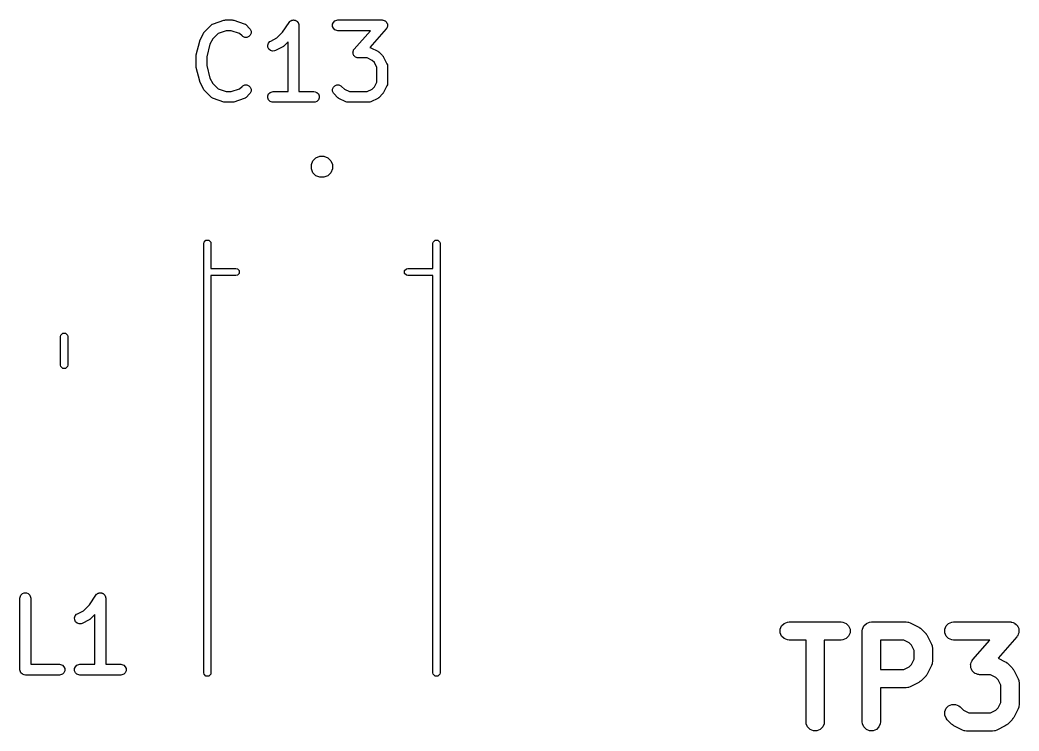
# Model space of a CAD drawing. Header units: inches. Extents: x 1.31 to 5.24, y -7.02 to -1.13.
# Drawn here: x 3.057 to 3.607, y -1.563 to -1.172 of the extents above; entities that cross this region are included whole.
import ezdxf

# ---------------------------------------------------------------- set-up
doc = ezdxf.new("R2010")
doc.units = ezdxf.units.IN
doc.header["$MEASUREMENT"] = 0
doc.layers.add('F.Silkscreen', color=41, linetype='CONTINUOUS', true_color=0xf2eda1)

msp = doc.modelspace()

# ---------------------------------------------------------------- linework, layer by layer
at = {"layer": 'F.Silkscreen', "linetype": 'CONTINUOUS'}
for p, q in [((3.15867, -1.17853), (3.16242, -1.17478)), ((3.16242, -1.17478), (3.16287, -1.17441)), ((3.16287, -1.17441), (3.16297, -1.17437)), ((3.16297, -1.17437), (3.16305, -1.1743)), ((3.16305, -1.1743), (3.16358, -1.17407)), ((3.16358, -1.17407), (3.1692, -1.17219)), ((3.1692, -1.17219), (3.16949, -1.17213)), ((3.16949, -1.17213), (3.16956, -1.1721)), ((3.16956, -1.1721), (3.16966, -1.17209)), ((3.16966, -1.17209), (3.16977, -1.17206)), ((3.16977, -1.17206), (3.16984, -1.17207)), ((3.16984, -1.17207), (3.17013, -1.17204)), ((3.17013, -1.17204), (3.17388, -1.17204)), ((3.17388, -1.17204), (3.17418, -1.17207)), ((3.17418, -1.17207), (3.17425, -1.17206)), ((3.17425, -1.17206), (3.17436, -1.17209)), ((3.17436, -1.17209), (3.17446, -1.1721)), ((3.17446, -1.1721), (3.17453, -1.17213)), ((3.17453, -1.17213), (3.17482, -1.17219)), ((3.17482, -1.17219), (3.18044, -1.17407)), ((3.18044, -1.17407), (3.18097, -1.1743)), ((3.18097, -1.1743), (3.18105, -1.17437)), ((3.18105, -1.17437), (3.18115, -1.17441)), ((3.18115, -1.17441), (3.1816, -1.17478)), ((3.1816, -1.17478), (3.18347, -1.17665)), ((3.20159, -1.17874), (3.20517, -1.17335)), ((3.20517, -1.17335), (3.20517, -1.17335)), ((3.20517, -1.17335), (3.20518, -1.17335)), ((3.20518, -1.17335), (3.20554, -1.17291)), ((3.20518, -1.17335), (3.20518, -1.17335)), ((3.20554, -1.17291), (3.20578, -1.17274)), ((3.20578, -1.17274), (3.20599, -1.17254)), ((3.20599, -1.17254), (3.20626, -1.17243)), ((3.20626, -1.17243), (3.2065, -1.17227)), ((3.2065, -1.17227), (3.20678, -1.17221)), ((3.20678, -1.17221), (3.20705, -1.1721)), ((3.20705, -1.1721), (3.20734, -1.1721)), ((3.20734, -1.1721), (3.20763, -1.17204)), ((3.20763, -1.17204), (3.20791, -1.1721)), ((3.20791, -1.1721), (3.20821, -1.1721)), ((3.20821, -1.1721), (3.20847, -1.17221)), ((3.20847, -1.17221), (3.20876, -1.17226)), ((3.20876, -1.17226), (3.209, -1.17243)), ((3.209, -1.17243), (3.20927, -1.17254)), ((3.20927, -1.17254), (3.20948, -1.17274)), ((3.20948, -1.17274), (3.20972, -1.1729)), ((3.20972, -1.1729), (3.20988, -1.17315)), ((3.20988, -1.17315), (3.21009, -1.17335)), ((3.21009, -1.17335), (3.2102, -1.17362)), ((3.2102, -1.17362), (3.21036, -1.17386)), ((3.21036, -1.17386), (3.21041, -1.17415)), ((3.21041, -1.17415), (3.21053, -1.17442)), ((3.21053, -1.17442), (3.21058, -1.17499)), ((3.21058, -1.17499), (3.21058, -1.17499)), ((3.21058, -1.17499), (3.21058, -1.17499)), ((3.21058, -1.17499), (3.21058, -1.17499)), ((3.21058, -1.17499), (3.21058, -1.21141)), ((3.22911, -1.17442), (3.22955, -1.17335)), ((3.22911, -1.17557), (3.22911, -1.17442)), ((3.22955, -1.17663), (3.22911, -1.17557)), ((3.22955, -1.17335), (3.23036, -1.17254)), ((3.23036, -1.17254), (3.23143, -1.1721)), ((3.23143, -1.1721), (3.232, -1.17204)), ((3.232, -1.17204), (3.25637, -1.17204)), ((3.25637, -1.17204), (3.25668, -1.17207)), ((3.25668, -1.17207), (3.25676, -1.17206)), ((3.25676, -1.17206), (3.25681, -1.17208)), ((3.25681, -1.17208), (3.25695, -1.1721)), ((3.25695, -1.1721), (3.25739, -1.17228)), ((3.25739, -1.17228), (3.25785, -1.17243)), ((3.25785, -1.17243), (3.25792, -1.1725)), ((3.25792, -1.1725), (3.25801, -1.17254)), ((3.25801, -1.17254), (3.25835, -1.17288)), ((3.25835, -1.17288), (3.25871, -1.17319)), ((3.25871, -1.17319), (3.25876, -1.17328)), ((3.25876, -1.17328), (3.25883, -1.17335)), ((3.25883, -1.17335), (3.25901, -1.1738)), ((3.25901, -1.1738), (3.25923, -1.17423)), ((3.25927, -1.17557), (3.25909, -1.17601)), ((3.25923, -1.17423), (3.25923, -1.17432)), ((3.25923, -1.17432), (3.25927, -1.17442)), ((3.25927, -1.17442), (3.25927, -1.1749)), ((3.25927, -1.1749), (3.2593, -1.17538)), ((3.2593, -1.17538), (3.25927, -1.17547)), ((3.25927, -1.17547), (3.25927, -1.17557)), ((3.15625, -1.18305), (3.15812, -1.1793)), ((3.15812, -1.1793), (3.15828, -1.17905)), ((3.15828, -1.17905), (3.15831, -1.17898)), ((3.15831, -1.17898), (3.15837, -1.1789)), ((3.15837, -1.1789), (3.15843, -1.17881)), ((3.15843, -1.17881), (3.15849, -1.17876)), ((3.15849, -1.17876), (3.15867, -1.17853)), ((3.16611, -1.17945), (3.16319, -1.18237)), ((3.17061, -1.17795), (3.16611, -1.17945)), ((3.17341, -1.17795), (3.17061, -1.17795)), ((3.17791, -1.17945), (3.17341, -1.17795)), ((3.1793, -1.18083), (3.17791, -1.17945)), ((3.17974, -1.1812), (3.1793, -1.18083)), ((3.18081, -1.18164), (3.17974, -1.1812)), ((3.18302, -1.1812), (3.18196, -1.18164)), ((3.18384, -1.18038), (3.18302, -1.1812)), ((3.18347, -1.17665), (3.18384, -1.1771)), ((3.18384, -1.1771), (3.18428, -1.17817)), ((3.18428, -1.17932), (3.18384, -1.18038)), ((3.18428, -1.17817), (3.18428, -1.17932)), ((3.19838, -1.18194), (3.20159, -1.17874)), ((3.23036, -1.17745), (3.22955, -1.17663)), ((3.23143, -1.17789), (3.23036, -1.17745)), ((3.232, -1.17795), (3.23143, -1.17789)), ((3.24987, -1.17795), (3.232, -1.17795)), ((3.24103, -1.18805), (3.24987, -1.17795)), ((3.2586, -1.17694), (3.24966, -1.18715)), ((3.25877, -1.17669), (3.2586, -1.17694)), ((3.25883, -1.17663), (3.25877, -1.17669)), ((3.25885, -1.17658), (3.25883, -1.17663)), ((3.25893, -1.17647), (3.25885, -1.17658)), ((3.25909, -1.17601), (3.25893, -1.17647)), ((3.15415, -1.19115), (3.15602, -1.18365)), ((3.15602, -1.18365), (3.15604, -1.18361)), ((3.15604, -1.18359), (3.15613, -1.18335)), ((3.15604, -1.18361), (3.15604, -1.18359)), ((3.15613, -1.18335), (3.15622, -1.18311)), ((3.15622, -1.18311), (3.15623, -1.18309)), ((3.15623, -1.18309), (3.15625, -1.18305)), ((3.16167, -1.1854), (3.15996, -1.19223)), ((3.16319, -1.18237), (3.16167, -1.1854)), ((3.18196, -1.18164), (3.18081, -1.18164)), ((3.19345, -1.18587), (3.19382, -1.18478)), ((3.19353, -1.18702), (3.19345, -1.18587)), ((3.19382, -1.18478), (3.19457, -1.18391)), ((3.19457, -1.18391), (3.19506, -1.1836)), ((3.19506, -1.1836), (3.19838, -1.18194)), ((3.2017, -1.18685), (3.20145, -1.18701)), ((3.20177, -1.18682), (3.2017, -1.18685)), ((3.20185, -1.18676), (3.20177, -1.18682)), ((3.20194, -1.1867), (3.20185, -1.18676)), ((3.20199, -1.18664), (3.20194, -1.1867)), ((3.20222, -1.18645), (3.20199, -1.18664)), ((3.20468, -1.184), (3.20222, -1.18645)), ((3.20468, -1.21141), (3.20468, -1.184)), ((3.15406, -1.19172), (3.15409, -1.19151)), ((3.15407, -1.19177), (3.15406, -1.19172)), ((3.15406, -1.19187), (3.15407, -1.19177)), ((3.15406, -1.19749), (3.15406, -1.19187)), ((3.15409, -1.19151), (3.15412, -1.19129)), ((3.15412, -1.19129), (3.15413, -1.19125)), ((3.15413, -1.19125), (3.15415, -1.19115)), ((3.15996, -1.19223), (3.15996, -1.19713)), ((3.19405, -1.18805), (3.19353, -1.18702)), ((3.19492, -1.18881), (3.19405, -1.18805)), ((3.19601, -1.18917), (3.19492, -1.18881)), ((3.19716, -1.18909), (3.19601, -1.18917)), ((3.1977, -1.18888), (3.19716, -1.18909)), ((3.20145, -1.18701), (3.1977, -1.18888)), ((3.24032, -1.18961), (3.24035, -1.18951)), ((3.24035, -1.19009), (3.24032, -1.18961)), ((3.24035, -1.18941), (3.24054, -1.18897)), ((3.24035, -1.18951), (3.24035, -1.18941)), ((3.24035, -1.19057), (3.24035, -1.19009)), ((3.24039, -1.19066), (3.24035, -1.19057)), ((3.2404, -1.19076), (3.24039, -1.19066)), ((3.24061, -1.19119), (3.2404, -1.19076)), ((3.24054, -1.18897), (3.24069, -1.18852)), ((3.2408, -1.19163), (3.24061, -1.19119)), ((3.24069, -1.18852), (3.24077, -1.1884)), ((3.24077, -1.1884), (3.2408, -1.18835)), ((3.2408, -1.18835), (3.24085, -1.1883)), ((3.24087, -1.1917), (3.2408, -1.19163)), ((3.24085, -1.1883), (3.24103, -1.18805)), ((3.24091, -1.19179), (3.24087, -1.1917)), ((3.24127, -1.19211), (3.24091, -1.19179)), ((3.24161, -1.19245), (3.24127, -1.19211)), ((3.24966, -1.18715), (3.2502, -1.18735)), ((3.2502, -1.18735), (3.25395, -1.18922)), ((3.25395, -1.18922), (3.25419, -1.18938)), ((3.25419, -1.18938), (3.25427, -1.18941)), ((3.25427, -1.18941), (3.25435, -1.18948)), ((3.25435, -1.18948), (3.25444, -1.18953)), ((3.25444, -1.18953), (3.25449, -1.18959)), ((3.25449, -1.18959), (3.25471, -1.18978)), ((3.25471, -1.18978), (3.25659, -1.19165)), ((3.25659, -1.19165), (3.25677, -1.19188)), ((3.25677, -1.19188), (3.25683, -1.19193)), ((3.25683, -1.19193), (3.25689, -1.19202)), ((3.25689, -1.19202), (3.25695, -1.1921)), ((3.25695, -1.1921), (3.25698, -1.19217)), ((3.25698, -1.19217), (3.25714, -1.19242)), ((3.15407, -1.19759), (3.15406, -1.19749)), ((3.15406, -1.19763), (3.15407, -1.19759)), ((3.15409, -1.19785), (3.15406, -1.19763)), ((3.15996, -1.19713), (3.16167, -1.20396)), ((3.2417, -1.19248), (3.24161, -1.19245)), ((3.24178, -1.19255), (3.2417, -1.19248)), ((3.24223, -1.1927), (3.24178, -1.19255)), ((3.24267, -1.19289), (3.24223, -1.1927)), ((3.24282, -1.1929), (3.24267, -1.19289)), ((3.24287, -1.19292), (3.24282, -1.1929)), ((3.24295, -1.19291), (3.24287, -1.19292)), ((3.24325, -1.19294), (3.24295, -1.19291)), ((3.24818, -1.19294), (3.24325, -1.19294)), ((3.25088, -1.19429), (3.24818, -1.19294)), ((3.25207, -1.19549), (3.25088, -1.19429)), ((3.25342, -1.19819), (3.25207, -1.19549)), ((3.25714, -1.19242), (3.25902, -1.19617)), ((3.25902, -1.19617), (3.25922, -1.19671)), ((3.25922, -1.19671), (3.25923, -1.19682)), ((3.25923, -1.19682), (3.25927, -1.19691)), ((3.25927, -1.19691), (3.25933, -1.19749)), ((3.25933, -1.19749), (3.25933, -1.20686)), ((3.15412, -1.19807), (3.15409, -1.19785)), ((3.15413, -1.19811), (3.15412, -1.19807)), ((3.15415, -1.19821), (3.15413, -1.19811)), ((3.15602, -1.20571), (3.15415, -1.19821)), ((3.25342, -1.20617), (3.25342, -1.19819)), ((3.15604, -1.20575), (3.15602, -1.20571)), ((3.15604, -1.20577), (3.15604, -1.20575)), ((3.15613, -1.20601), (3.15604, -1.20577)), ((3.15622, -1.20625), (3.15613, -1.20601)), ((3.15623, -1.20627), (3.15622, -1.20625)), ((3.15625, -1.20631), (3.15623, -1.20627)), ((3.15812, -1.21006), (3.15625, -1.20631)), ((3.16167, -1.20396), (3.16319, -1.20699)), ((3.16319, -1.20699), (3.16611, -1.20991)), ((3.17791, -1.20991), (3.1793, -1.20853)), ((3.1793, -1.20853), (3.17974, -1.20816)), ((3.17974, -1.20816), (3.18081, -1.20772)), ((3.18081, -1.20772), (3.18196, -1.20772)), ((3.18196, -1.20772), (3.18302, -1.20816)), ((3.18302, -1.20816), (3.18384, -1.20897)), ((3.22955, -1.20897), (3.23036, -1.20816)), ((3.23036, -1.20816), (3.23143, -1.20772)), ((3.23143, -1.20772), (3.23258, -1.20772)), ((3.23258, -1.20772), (3.23364, -1.20816)), ((3.23364, -1.20816), (3.23409, -1.20853)), ((3.23409, -1.20853), (3.23563, -1.21006)), ((3.25207, -1.20886), (3.25342, -1.20617)), ((3.25902, -1.20818), (3.25714, -1.21193)), ((3.25922, -1.20764), (3.25902, -1.20818)), ((3.25923, -1.20754), (3.25922, -1.20764)), ((3.25927, -1.20744), (3.25923, -1.20754)), ((3.25933, -1.20686), (3.25927, -1.20744)), ((3.15828, -1.21031), (3.15812, -1.21006)), ((3.15831, -1.21038), (3.15828, -1.21031)), ((3.15837, -1.21046), (3.15831, -1.21038)), ((3.15843, -1.21055), (3.15837, -1.21046)), ((3.15849, -1.2106), (3.15843, -1.21055)), ((3.15867, -1.21083), (3.15849, -1.2106)), ((3.16242, -1.21458), (3.15867, -1.21083)), ((3.16611, -1.20991), (3.17061, -1.21141)), ((3.17061, -1.21141), (3.17341, -1.21141)), ((3.17341, -1.21141), (3.17791, -1.20991)), ((3.18347, -1.2127), (3.1816, -1.21458)), ((3.18384, -1.21225), (3.18347, -1.2127)), ((3.18384, -1.20897), (3.18428, -1.21004)), ((3.18428, -1.21119), (3.18384, -1.21225)), ((3.18428, -1.21004), (3.18428, -1.21119)), ((3.19349, -1.21379), (3.19393, -1.21272)), ((3.19349, -1.21494), (3.19349, -1.21379)), ((3.19393, -1.21272), (3.19474, -1.21191)), ((3.19474, -1.21191), (3.19581, -1.21147)), ((3.19581, -1.21147), (3.19638, -1.21141)), ((3.19638, -1.21141), (3.20468, -1.21141)), ((3.21058, -1.21141), (3.21888, -1.21141)), ((3.21888, -1.21141), (3.21945, -1.21147)), ((3.21945, -1.21147), (3.22052, -1.21191)), ((3.22052, -1.21191), (3.22133, -1.21272)), ((3.22133, -1.21272), (3.22177, -1.21379)), ((3.22177, -1.21379), (3.22177, -1.21494)), ((3.22911, -1.21004), (3.22955, -1.20897)), ((3.22911, -1.21119), (3.22911, -1.21004)), ((3.22955, -1.21225), (3.22911, -1.21119)), ((3.22991, -1.2127), (3.22955, -1.21225)), ((3.23179, -1.21458), (3.22991, -1.2127)), ((3.23563, -1.21006), (3.23832, -1.21141)), ((3.23832, -1.21141), (3.24818, -1.21141)), ((3.24818, -1.21141), (3.25088, -1.21006)), ((3.25088, -1.21006), (3.25207, -1.20886)), ((3.25659, -1.2127), (3.25471, -1.21458)), ((3.25677, -1.21247), (3.25659, -1.2127)), ((3.25683, -1.21242), (3.25677, -1.21247)), ((3.25689, -1.21233), (3.25683, -1.21242)), ((3.25695, -1.21225), (3.25689, -1.21233)), ((3.25698, -1.21218), (3.25695, -1.21225)), ((3.25714, -1.21193), (3.25698, -1.21218)), ((3.16287, -1.21494), (3.16242, -1.21458)), ((3.16297, -1.21498), (3.16287, -1.21494)), ((3.16305, -1.21505), (3.16297, -1.21498)), ((3.16358, -1.21529), (3.16305, -1.21505)), ((3.1692, -1.21716), (3.16358, -1.21529)), ((3.16949, -1.21723), (3.1692, -1.21716)), ((3.16956, -1.21726), (3.16949, -1.21723)), ((3.16966, -1.21727), (3.16956, -1.21726)), ((3.16977, -1.21729), (3.16966, -1.21727)), ((3.16984, -1.21729), (3.16977, -1.21729)), ((3.17013, -1.21732), (3.16984, -1.21729)), ((3.17388, -1.21732), (3.17013, -1.21732)), ((3.17418, -1.21729), (3.17388, -1.21732)), ((3.17425, -1.21729), (3.17418, -1.21729)), ((3.17436, -1.21727), (3.17425, -1.21729)), ((3.17446, -1.21726), (3.17436, -1.21727)), ((3.17453, -1.21723), (3.17446, -1.21726)), ((3.17482, -1.21716), (3.17453, -1.21723)), ((3.18044, -1.21529), (3.17482, -1.21716)), ((3.18097, -1.21505), (3.18044, -1.21529)), ((3.18105, -1.21498), (3.18097, -1.21505)), ((3.18115, -1.21494), (3.18105, -1.21498)), ((3.1816, -1.21458), (3.18115, -1.21494)), ((3.19393, -1.216), (3.19349, -1.21494)), ((3.19474, -1.21682), (3.19393, -1.216)), ((3.19581, -1.21726), (3.19474, -1.21682)), ((3.19638, -1.21732), (3.19581, -1.21726)), ((3.21888, -1.21732), (3.19638, -1.21732)), ((3.21945, -1.21726), (3.21888, -1.21732)), ((3.22052, -1.21682), (3.21945, -1.21726)), ((3.22133, -1.216), (3.22052, -1.21682)), ((3.22177, -1.21494), (3.22133, -1.216)), ((3.23202, -1.21476), (3.23179, -1.21458)), ((3.23207, -1.21482), (3.23202, -1.21476)), ((3.23216, -1.21488), (3.23207, -1.21482)), ((3.23224, -1.21494), (3.23216, -1.21488)), ((3.23231, -1.21497), (3.23224, -1.21494)), ((3.23256, -1.21513), (3.23231, -1.21497)), ((3.23631, -1.217), (3.23256, -1.21513)), ((3.23685, -1.21721), (3.23631, -1.217)), ((3.23695, -1.21722), (3.23685, -1.21721)), ((3.23705, -1.21726), (3.23695, -1.21722)), ((3.23763, -1.21732), (3.23705, -1.21726)), ((3.24888, -1.21732), (3.23763, -1.21732)), ((3.24945, -1.21726), (3.24888, -1.21732)), ((3.24955, -1.21722), (3.24945, -1.21726)), ((3.24965, -1.21721), (3.24955, -1.21722)), ((3.2502, -1.217), (3.24965, -1.21721)), ((3.25395, -1.21513), (3.2502, -1.217)), ((3.25419, -1.21497), (3.25395, -1.21513)), ((3.25427, -1.21494), (3.25419, -1.21497)), ((3.25435, -1.21488), (3.25427, -1.21494)), ((3.25444, -1.21482), (3.25435, -1.21488)), ((3.25449, -1.21476), (3.25444, -1.21482)), ((3.25471, -1.21458), (3.25449, -1.21476)), ((3.21995, -1.24785), (3.22208, -1.24696)), ((3.22208, -1.24696), (3.22438, -1.24696)), ((3.22438, -1.24696), (3.22651, -1.24785)), ((3.21744, -1.2516), (3.21832, -1.24947)), ((3.21744, -1.25391), (3.21744, -1.2516)), ((3.21832, -1.24947), (3.21995, -1.24785)), ((3.22651, -1.24785), (3.22814, -1.24947)), ((3.22814, -1.24947), (3.22902, -1.2516)), ((3.22902, -1.2516), (3.22902, -1.25391)), ((3.21832, -1.25604), (3.21744, -1.25391)), ((3.21995, -1.25767), (3.21832, -1.25604)), ((3.22208, -1.25855), (3.21995, -1.25767)), ((3.22651, -1.25767), (3.22438, -1.25855)), ((3.22814, -1.25604), (3.22651, -1.25767)), ((3.22902, -1.25391), (3.22814, -1.25604)), ((3.22438, -1.25855), (3.22208, -1.25855)), ((3.15827, -1.29488), (3.15842, -1.29413)), ((3.15827, -1.5311), (3.15827, -1.29488)), ((3.15842, -1.29413), (3.15948, -1.29306)), ((3.15948, -1.29306), (3.16099, -1.29306)), ((3.16099, -1.29306), (3.16205, -1.29413)), ((3.16205, -1.29413), (3.1622, -1.29488)), ((3.1622, -1.29488), (3.1622, -1.30866)), ((3.28425, -1.29488), (3.2844, -1.29413)), ((3.28425, -1.30866), (3.28425, -1.29488)), ((3.2844, -1.29413), (3.28547, -1.29306)), ((3.28547, -1.29306), (3.28697, -1.29306)), ((3.28697, -1.29306), (3.28804, -1.29413)), ((3.28804, -1.29413), (3.28819, -1.29488)), ((3.28819, -1.29488), (3.28819, -1.5311)), ((3.1622, -1.30866), (3.17598, -1.30866)), ((3.17598, -1.3126), (3.1622, -1.3126)), ((3.1622, -1.3126), (3.1622, -1.5311)), ((3.17598, -1.30866), (3.17674, -1.30881)), ((3.17674, -1.31245), (3.17598, -1.3126)), ((3.17674, -1.30881), (3.1778, -1.30988)), ((3.1778, -1.31138), (3.17674, -1.31245)), ((3.1778, -1.30988), (3.1778, -1.31138)), ((3.26865, -1.30988), (3.26972, -1.30881)), ((3.26865, -1.31138), (3.26865, -1.30988)), ((3.26972, -1.31245), (3.26865, -1.31138)), ((3.26972, -1.30881), (3.27047, -1.30866)), ((3.27047, -1.3126), (3.26972, -1.31245)), ((3.27047, -1.30866), (3.28425, -1.30866)), ((3.28425, -1.3126), (3.27047, -1.3126)), ((3.28425, -1.5311), (3.28425, -1.3126)), ((3.07953, -1.34606), (3.07968, -1.34531)), ((3.07953, -1.36181), (3.07953, -1.34606)), ((3.07968, -1.34531), (3.08074, -1.34424)), ((3.08074, -1.34424), (3.08225, -1.34424)), ((3.08225, -1.34424), (3.08331, -1.34531)), ((3.08331, -1.34531), (3.08346, -1.34606)), ((3.08346, -1.34606), (3.08346, -1.36181)), ((3.07968, -1.36256), (3.07953, -1.36181)), ((3.08074, -1.36363), (3.07968, -1.36256)), ((3.08331, -1.36256), (3.08225, -1.36363)), ((3.08346, -1.36181), (3.08331, -1.36256)), ((3.08225, -1.36363), (3.08074, -1.36363)), ((3.05723, -1.48938), (3.05767, -1.48831)), ((3.05767, -1.48831), (3.05848, -1.4875)), ((3.05848, -1.4875), (3.05955, -1.48706)), ((3.05955, -1.48706), (3.0607, -1.48706)), ((3.0607, -1.48706), (3.06176, -1.4875)), ((3.06176, -1.4875), (3.06258, -1.48831)), ((3.06258, -1.48831), (3.06302, -1.48938)), ((3.09532, -1.4937), (3.09891, -1.48832)), ((3.09891, -1.48832), (3.09891, -1.48831)), ((3.09891, -1.48831), (3.09891, -1.48831)), ((3.09891, -1.48831), (3.09892, -1.48831)), ((3.09892, -1.48831), (3.09928, -1.48787)), ((3.09928, -1.48787), (3.09952, -1.48771)), ((3.09952, -1.48771), (3.09973, -1.4875)), ((3.09973, -1.4875), (3.1, -1.48739)), ((3.1, -1.48739), (3.10024, -1.48723)), ((3.10024, -1.48723), (3.10052, -1.48717)), ((3.10052, -1.48717), (3.10079, -1.48706)), ((3.10079, -1.48706), (3.10108, -1.48706)), ((3.10108, -1.48706), (3.10137, -1.487)), ((3.10137, -1.487), (3.10165, -1.48706)), ((3.10165, -1.48706), (3.10194, -1.48706)), ((3.10194, -1.48706), (3.10221, -1.48717)), ((3.10221, -1.48717), (3.1025, -1.48722)), ((3.1025, -1.48722), (3.10274, -1.48739)), ((3.10274, -1.48739), (3.10301, -1.4875)), ((3.10301, -1.4875), (3.10321, -1.4877)), ((3.10321, -1.4877), (3.10345, -1.48786)), ((3.10345, -1.48786), (3.10362, -1.48811)), ((3.10362, -1.48811), (3.10382, -1.48831)), ((3.10382, -1.48831), (3.10393, -1.48858)), ((3.10393, -1.48858), (3.1041, -1.48882)), ((3.1041, -1.48882), (3.10415, -1.48911)), ((3.05717, -1.48995), (3.05723, -1.48938)), ((3.05717, -1.52932), (3.05717, -1.48995)), ((3.06302, -1.48938), (3.06308, -1.48995)), ((3.06308, -1.48995), (3.06308, -1.52637)), ((3.09212, -1.4969), (3.09532, -1.4937)), ((3.10415, -1.48911), (3.10426, -1.48938)), ((3.10426, -1.48938), (3.10432, -1.48995)), ((3.10432, -1.48995), (3.10432, -1.48995)), ((3.10432, -1.48995), (3.10432, -1.48995)), ((3.10432, -1.48995), (3.10432, -1.48995)), ((3.10432, -1.48995), (3.10432, -1.52637)), ((3.08719, -1.50083), (3.08755, -1.49974)), ((3.08755, -1.49974), (3.08831, -1.49887)), ((3.08831, -1.49887), (3.0888, -1.49856)), ((3.0888, -1.49856), (3.09212, -1.4969)), ((3.09842, -1.49896), (3.09596, -1.50142)), ((3.09842, -1.52637), (3.09842, -1.49896)), ((3.08727, -1.50198), (3.08719, -1.50083)), ((3.08779, -1.50301), (3.08727, -1.50198)), ((3.08866, -1.50377), (3.08779, -1.50301)), ((3.08975, -1.50413), (3.08866, -1.50377)), ((3.0909, -1.50405), (3.08975, -1.50413)), ((3.09144, -1.50384), (3.0909, -1.50405)), ((3.09519, -1.50197), (3.09144, -1.50384)), ((3.09544, -1.50181), (3.09519, -1.50197)), ((3.09551, -1.50178), (3.09544, -1.50181)), ((3.09559, -1.50172), (3.09551, -1.50178)), ((3.09568, -1.50166), (3.09559, -1.50172)), ((3.09573, -1.5016), (3.09568, -1.50166)), ((3.09596, -1.50142), (3.09573, -1.5016)), ((3.47531, -1.50707), (3.47605, -1.50527)), ((3.47605, -1.50527), (3.47743, -1.50389)), ((3.47743, -1.50389), (3.47924, -1.50314)), ((3.47924, -1.50314), (3.48021, -1.50304)), ((3.48021, -1.50304), (3.50878, -1.50304)), ((3.50878, -1.50304), (3.50976, -1.50314)), ((3.50976, -1.50314), (3.51156, -1.50389)), ((3.51156, -1.50389), (3.51294, -1.50527)), ((3.51294, -1.50527), (3.51369, -1.50707)), ((3.52055, -1.50707), (3.52129, -1.50527)), ((3.52129, -1.50527), (3.52267, -1.50389)), ((3.52267, -1.50389), (3.52447, -1.50314)), ((3.52447, -1.50314), (3.52545, -1.50304)), ((3.52545, -1.50304), (3.5445, -1.50304)), ((3.5445, -1.50304), (3.54547, -1.50314)), ((3.54547, -1.50314), (3.54564, -1.50321)), ((3.54564, -1.50321), (3.54582, -1.50322)), ((3.54582, -1.50322), (3.54673, -1.50357)), ((3.54673, -1.50357), (3.5515, -1.50595)), ((3.56578, -1.50707), (3.56653, -1.50527)), ((3.56653, -1.50527), (3.56791, -1.50389)), ((3.56791, -1.50389), (3.56971, -1.50314)), ((3.56971, -1.50314), (3.57069, -1.50304)), ((3.57069, -1.50304), (3.60164, -1.50304)), ((3.60164, -1.50304), (3.60216, -1.50309)), ((3.60216, -1.50309), (3.60229, -1.50309)), ((3.60229, -1.50309), (3.60238, -1.50312)), ((3.60238, -1.50312), (3.60262, -1.50314)), ((3.60262, -1.50314), (3.60337, -1.50345)), ((3.60337, -1.50345), (3.60414, -1.50371)), ((3.60414, -1.50371), (3.60426, -1.50382)), ((3.60426, -1.50382), (3.60442, -1.50389)), ((3.60442, -1.50389), (3.60499, -1.50446)), ((3.60499, -1.50446), (3.6056, -1.505)), ((3.6056, -1.505), (3.60568, -1.50515)), ((3.60568, -1.50515), (3.6058, -1.50527)), ((3.6058, -1.50527), (3.60611, -1.50602)), ((3.47531, -1.50902), (3.47531, -1.50707)), ((3.47605, -1.51082), (3.47531, -1.50902)), ((3.47743, -1.5122), (3.47605, -1.51082)), ((3.51294, -1.51082), (3.51156, -1.5122)), ((3.51369, -1.50902), (3.51294, -1.51082)), ((3.51369, -1.50707), (3.51369, -1.50902)), ((3.52045, -1.50804), (3.52055, -1.50707)), ((3.52045, -1.55804), (3.52045, -1.50804)), ((3.5515, -1.50595), (3.55192, -1.50622)), ((3.55192, -1.50622), (3.55204, -1.50627)), ((3.55204, -1.50627), (3.55217, -1.50638)), ((3.55217, -1.50638), (3.55232, -1.50647)), ((3.55232, -1.50647), (3.55241, -1.50657)), ((3.55241, -1.50657), (3.55279, -1.50689)), ((3.55279, -1.50689), (3.55518, -1.50927)), ((3.55518, -1.50927), (3.55549, -1.50965)), ((3.55549, -1.50965), (3.55559, -1.50974)), ((3.55559, -1.50974), (3.55569, -1.50989)), ((3.55569, -1.50989), (3.5558, -1.51003)), ((3.5558, -1.51003), (3.55585, -1.51015)), ((3.55585, -1.51015), (3.55611, -1.51057)), ((3.55611, -1.51057), (3.55849, -1.51533)), ((3.56578, -1.50902), (3.56578, -1.50707)), ((3.56653, -1.51082), (3.56578, -1.50902)), ((3.56791, -1.5122), (3.56653, -1.51082)), ((3.6057, -1.51091), (3.6054, -1.51134)), ((3.6058, -1.51082), (3.6057, -1.51091)), ((3.60583, -1.51073), (3.6058, -1.51082)), ((3.60597, -1.51054), (3.60583, -1.51073)), ((3.60623, -1.50977), (3.60597, -1.51054)), ((3.60611, -1.50602), (3.60647, -1.50674)), ((3.60654, -1.50902), (3.60623, -1.50977)), ((3.60647, -1.50674), (3.60648, -1.50691)), ((3.60648, -1.50691), (3.60654, -1.50707)), ((3.60654, -1.50707), (3.60654, -1.50788)), ((3.60654, -1.50788), (3.6066, -1.50869)), ((3.6066, -1.50869), (3.60654, -1.50885)), ((3.60654, -1.50885), (3.60654, -1.50902)), ((3.47924, -1.51295), (3.47743, -1.5122)), ((3.48021, -1.51304), (3.47924, -1.51295)), ((3.4895, -1.51304), (3.48021, -1.51304)), ((3.4895, -1.55804), (3.4895, -1.51304)), ((3.50878, -1.51304), (3.4995, -1.51304)), ((3.4995, -1.51304), (3.4995, -1.55804)), ((3.50976, -1.51295), (3.50878, -1.51304)), ((3.51156, -1.5122), (3.50976, -1.51295)), ((3.54332, -1.51304), (3.53045, -1.51304)), ((3.53045, -1.51304), (3.53045, -1.52923)), ((3.5463, -1.51453), (3.54332, -1.51304)), ((3.54753, -1.51577), (3.5463, -1.51453)), ((3.54902, -1.51875), (3.54753, -1.51577)), ((3.55849, -1.51533), (3.55884, -1.51625)), ((3.55884, -1.51625), (3.55886, -1.51643)), ((3.55886, -1.51643), (3.55893, -1.51659)), ((3.56971, -1.51295), (3.56791, -1.5122)), ((3.57069, -1.51304), (3.56971, -1.51295)), ((3.59062, -1.51304), (3.57069, -1.51304)), ((3.58121, -1.5238), (3.59062, -1.51304)), ((3.6054, -1.51134), (3.59517, -1.52303)), ((3.54902, -1.52353), (3.54902, -1.51875)), ((3.55893, -1.51659), (3.55902, -1.51757)), ((3.55902, -1.51757), (3.55902, -1.52471)), ((3.06308, -1.52637), (3.07887, -1.52637)), ((3.07887, -1.52637), (3.07945, -1.52643)), ((3.07945, -1.52643), (3.08051, -1.52687)), ((3.08051, -1.52687), (3.08133, -1.52768)), ((3.08766, -1.52768), (3.08848, -1.52687)), ((3.08848, -1.52687), (3.08954, -1.52643)), ((3.08954, -1.52643), (3.09012, -1.52637)), ((3.09012, -1.52637), (3.09842, -1.52637)), ((3.10432, -1.52637), (3.11262, -1.52637)), ((3.11262, -1.52637), (3.11319, -1.52643)), ((3.11319, -1.52643), (3.11426, -1.52687)), ((3.11426, -1.52687), (3.11507, -1.52768)), ((3.5463, -1.52774), (3.54753, -1.52651)), ((3.54753, -1.52651), (3.54902, -1.52353)), ((3.55849, -1.52695), (3.55611, -1.53171)), ((3.55884, -1.52603), (3.55849, -1.52695)), ((3.55886, -1.52585), (3.55884, -1.52603)), ((3.55893, -1.52569), (3.55886, -1.52585)), ((3.55902, -1.52471), (3.55893, -1.52569)), ((3.58002, -1.52644), (3.58007, -1.52628)), ((3.58007, -1.52725), (3.58002, -1.52644)), ((3.58007, -1.52612), (3.58038, -1.52537)), ((3.58007, -1.52628), (3.58007, -1.52612)), ((3.58007, -1.52807), (3.58007, -1.52725)), ((3.58038, -1.52537), (3.58064, -1.5246)), ((3.58064, -1.5246), (3.58078, -1.5244)), ((3.58078, -1.5244), (3.58082, -1.52431)), ((3.58082, -1.52431), (3.58091, -1.52422)), ((3.58091, -1.52422), (3.58121, -1.5238)), ((3.59517, -1.52303), (3.59911, -1.525)), ((3.59911, -1.525), (3.59953, -1.52526)), ((3.59953, -1.52526), (3.59966, -1.52532)), ((3.59966, -1.52532), (3.59979, -1.52543)), ((3.59979, -1.52543), (3.59994, -1.52552)), ((3.59994, -1.52552), (3.60003, -1.52562)), ((3.60003, -1.52562), (3.60041, -1.52594)), ((3.60041, -1.52594), (3.6028, -1.52832)), ((3.05723, -1.5299), (3.05717, -1.52932)), ((3.05767, -1.53096), (3.05723, -1.5299)), ((3.05848, -1.53178), (3.05767, -1.53096)), ((3.05955, -1.53222), (3.05848, -1.53178)), ((3.06012, -1.53228), (3.05955, -1.53222)), ((3.07887, -1.53228), (3.06012, -1.53228)), ((3.07945, -1.53222), (3.07887, -1.53228)), ((3.08051, -1.53178), (3.07945, -1.53222)), ((3.08133, -1.53096), (3.08051, -1.53178)), ((3.08133, -1.52768), (3.08177, -1.52875)), ((3.08177, -1.5299), (3.08133, -1.53096)), ((3.08177, -1.52875), (3.08177, -1.5299)), ((3.08722, -1.52875), (3.08766, -1.52768)), ((3.08722, -1.5299), (3.08722, -1.52875)), ((3.08766, -1.53096), (3.08722, -1.5299)), ((3.08848, -1.53178), (3.08766, -1.53096)), ((3.08954, -1.53222), (3.08848, -1.53178)), ((3.09012, -1.53228), (3.08954, -1.53222)), ((3.11262, -1.53228), (3.09012, -1.53228)), ((3.11319, -1.53222), (3.11262, -1.53228)), ((3.11426, -1.53178), (3.11319, -1.53222)), ((3.11507, -1.53096), (3.11426, -1.53178)), ((3.11507, -1.52768), (3.11551, -1.52875)), ((3.11551, -1.5299), (3.11507, -1.53096)), ((3.11551, -1.52875), (3.11551, -1.5299)), ((3.15842, -1.53186), (3.15827, -1.5311)), ((3.15948, -1.53292), (3.15842, -1.53186)), ((3.16099, -1.53292), (3.15948, -1.53292)), ((3.16205, -1.53186), (3.16099, -1.53292)), ((3.1622, -1.5311), (3.16205, -1.53186)), ((3.2844, -1.53186), (3.28425, -1.5311)), ((3.28547, -1.53292), (3.2844, -1.53186)), ((3.28697, -1.53292), (3.28547, -1.53292)), ((3.28804, -1.53186), (3.28697, -1.53292)), ((3.28819, -1.5311), (3.28804, -1.53186)), ((3.53045, -1.52923), (3.54332, -1.52923)), ((3.54332, -1.52923), (3.5463, -1.52774)), ((3.55518, -1.53301), (3.55279, -1.53539)), ((3.55549, -1.53262), (3.55518, -1.53301)), ((3.55559, -1.53254), (3.55549, -1.53262)), ((3.55569, -1.53239), (3.55559, -1.53254)), ((3.5558, -1.53225), (3.55569, -1.53239)), ((3.55585, -1.53213), (3.5558, -1.53225)), ((3.55611, -1.53171), (3.55585, -1.53213)), ((3.58013, -1.52822), (3.58007, -1.52807)), ((3.58015, -1.52839), (3.58013, -1.52822)), ((3.58051, -1.52912), (3.58015, -1.52839)), ((3.58082, -1.52987), (3.58051, -1.52912)), ((3.58094, -1.52999), (3.58082, -1.52987)), ((3.58101, -1.53014), (3.58094, -1.52999)), ((3.58162, -1.53067), (3.58101, -1.53014)), ((3.5822, -1.53125), (3.58162, -1.53067)), ((3.58235, -1.53131), (3.5822, -1.53125)), ((3.58248, -1.53142), (3.58235, -1.53131)), ((3.58325, -1.53168), (3.58248, -1.53142)), ((3.584, -1.532), (3.58325, -1.53168)), ((3.58424, -1.53202), (3.584, -1.532)), ((3.58433, -1.53205), (3.58424, -1.53202)), ((3.58446, -1.53204), (3.58433, -1.53205)), ((3.58497, -1.53209), (3.58446, -1.53204)), ((3.59094, -1.53209), (3.58497, -1.53209)), ((3.59392, -1.53358), (3.59094, -1.53209)), ((3.6028, -1.52832), (3.60311, -1.5287)), ((3.60311, -1.5287), (3.60321, -1.52879)), ((3.60321, -1.52879), (3.6033, -1.52894)), ((3.6033, -1.52894), (3.60342, -1.52908)), ((3.60342, -1.52908), (3.60347, -1.5292)), ((3.60347, -1.5292), (3.60373, -1.52962)), ((3.60373, -1.52962), (3.60611, -1.53438)), ((3.5515, -1.53633), (3.54673, -1.53871)), ((3.55192, -1.53606), (3.5515, -1.53633)), ((3.55204, -1.53601), (3.55192, -1.53606)), ((3.55217, -1.5359), (3.55204, -1.53601)), ((3.55232, -1.5358), (3.55217, -1.5359)), ((3.55241, -1.5357), (3.55232, -1.5358)), ((3.55279, -1.53539), (3.55241, -1.5357)), ((3.59515, -1.53482), (3.59392, -1.53358)), ((3.59664, -1.5378), (3.59515, -1.53482)), ((3.59664, -1.54734), (3.59664, -1.5378)), ((3.60611, -1.53438), (3.60646, -1.53529)), ((3.60646, -1.53529), (3.60648, -1.53547)), ((3.60648, -1.53547), (3.60654, -1.53564)), ((3.60654, -1.53564), (3.60664, -1.53662)), ((3.60664, -1.53662), (3.60664, -1.54852)), ((3.5445, -1.53923), (3.53045, -1.53923)), ((3.53045, -1.53923), (3.53045, -1.55804)), ((3.54547, -1.53914), (3.5445, -1.53923)), ((3.54564, -1.53907), (3.54547, -1.53914)), ((3.54582, -1.53906), (3.54564, -1.53907)), ((3.54673, -1.53871), (3.54582, -1.53906)), ((3.56653, -1.5505), (3.56791, -1.54912)), ((3.56791, -1.54912), (3.56971, -1.54838)), ((3.56971, -1.54838), (3.57166, -1.54838)), ((3.57166, -1.54838), (3.57347, -1.54912)), ((3.57347, -1.54912), (3.57422, -1.54975)), ((3.59515, -1.55032), (3.59664, -1.54734)), ((3.60654, -1.5495), (3.60648, -1.54966)), ((3.60664, -1.54852), (3.60654, -1.5495)), ((3.56578, -1.55231), (3.56653, -1.5505)), ((3.56578, -1.55426), (3.56578, -1.55231)), ((3.56653, -1.55606), (3.56578, -1.55426)), ((3.57422, -1.54975), (3.57603, -1.55155)), ((3.57603, -1.55155), (3.57901, -1.55304)), ((3.57901, -1.55304), (3.59094, -1.55304)), ((3.59094, -1.55304), (3.59392, -1.55155)), ((3.59392, -1.55155), (3.59515, -1.55032)), ((3.60611, -1.55076), (3.60373, -1.55552)), ((3.60646, -1.54984), (3.60611, -1.55076)), ((3.60648, -1.54966), (3.60646, -1.54984)), ((3.48959, -1.55902), (3.4895, -1.55804)), ((3.49034, -1.56082), (3.48959, -1.55902)), ((3.4994, -1.55902), (3.49865, -1.56082)), ((3.4995, -1.55804), (3.4994, -1.55902)), ((3.52055, -1.55902), (3.52045, -1.55804)), ((3.52129, -1.56082), (3.52055, -1.55902)), ((3.53035, -1.55902), (3.52961, -1.56082)), ((3.53045, -1.55804), (3.53035, -1.55902)), ((3.56715, -1.55682), (3.56653, -1.55606)), ((3.56953, -1.5592), (3.56715, -1.55682)), ((3.56992, -1.55951), (3.56953, -1.5592)), ((3.57, -1.55961), (3.56992, -1.55951)), ((3.57015, -1.55971), (3.57, -1.55961)), ((3.57029, -1.55982), (3.57015, -1.55971)), ((3.57041, -1.55987), (3.57029, -1.55982)), ((3.57083, -1.56014), (3.57041, -1.55987)), ((3.57559, -1.56252), (3.57083, -1.56014)), ((3.59911, -1.56014), (3.59435, -1.56252)), ((3.59953, -1.55987), (3.59911, -1.56014)), ((3.59966, -1.55982), (3.59953, -1.55987)), ((3.59979, -1.55971), (3.59966, -1.55982)), ((3.59994, -1.55961), (3.59979, -1.55971)), ((3.60003, -1.55951), (3.59994, -1.55961)), ((3.60041, -1.5592), (3.60003, -1.55951)), ((3.6028, -1.55682), (3.60041, -1.5592)), ((3.60311, -1.55643), (3.6028, -1.55682)), ((3.60321, -1.55635), (3.60311, -1.55643)), ((3.6033, -1.5562), (3.60321, -1.55635)), ((3.60342, -1.55606), (3.6033, -1.5562)), ((3.60347, -1.55594), (3.60342, -1.55606)), ((3.60373, -1.55552), (3.60347, -1.55594)), ((3.49172, -1.5622), (3.49034, -1.56082)), ((3.49352, -1.56295), (3.49172, -1.5622)), ((3.49547, -1.56295), (3.49352, -1.56295)), ((3.49728, -1.5622), (3.49547, -1.56295)), ((3.49865, -1.56082), (3.49728, -1.5622)), ((3.52267, -1.5622), (3.52129, -1.56082)), ((3.52447, -1.56295), (3.52267, -1.5622)), ((3.52643, -1.56295), (3.52447, -1.56295)), ((3.52823, -1.5622), (3.52643, -1.56295)), ((3.52961, -1.56082), (3.52823, -1.5622)), ((3.57651, -1.56287), (3.57559, -1.56252)), ((3.57669, -1.56288), (3.57651, -1.56287)), ((3.57686, -1.56295), (3.57669, -1.56288)), ((3.57783, -1.56304), (3.57686, -1.56295)), ((3.59212, -1.56304), (3.57783, -1.56304)), ((3.59309, -1.56295), (3.59212, -1.56304)), ((3.59326, -1.56288), (3.59309, -1.56295)), ((3.59344, -1.56287), (3.59326, -1.56288)), ((3.59435, -1.56252), (3.59344, -1.56287))]:
    msp.add_line(p, q, dxfattribs=at)

doc.saveas('drawing.dxf')
